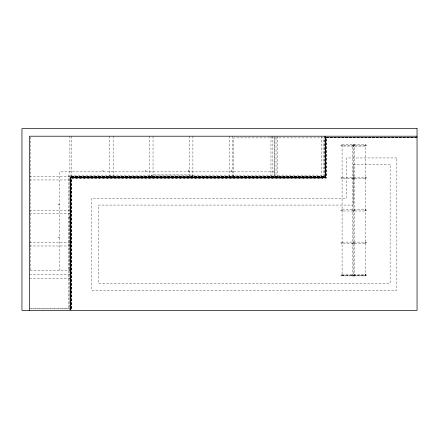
<?xml version="1.0" encoding="UTF-8"?>
<svg xmlns="http://www.w3.org/2000/svg" width="439" height="439" viewBox="0 0 439 439"><rect width="100%" height="100%" fill="white"/><g stroke="black" fill="none" stroke-linecap="round" stroke-linejoin="round"><path stroke-width="0.33" stroke-dasharray="2.19 1.65" d="M341.69 144.744L340.807 145.419L341.69 146.094L365.753 146.094L366.636 145.419L365.753 144.744L341.69 144.744L342.574 145.419L341.69 146.094M365.753 144.744L364.869 145.419L365.753 146.094M341.69 177.197L340.807 177.872L341.69 178.547L365.753 178.547L366.636 177.872L365.753 177.197L341.69 177.197L342.574 177.872L341.69 178.547M365.753 177.197L364.869 177.872L365.753 178.547M341.69 209.65L340.807 210.325L341.69 211L365.753 211L366.636 210.325L365.753 209.65L341.69 209.65L342.574 210.325L341.69 211M365.753 209.65L364.869 210.325L365.753 211M341.69 242.098L340.807 242.772L341.69 243.453L365.753 243.453L366.636 242.772L365.753 242.098L341.69 242.098L342.574 242.772L341.69 243.453M365.753 242.098L364.869 242.772L365.753 243.453M341.69 274.551L340.807 275.226L341.69 275.901L365.753 275.901L366.636 275.226L365.753 274.551L341.69 274.551L342.574 275.226L341.69 275.901M365.753 274.551L364.869 275.226L365.753 275.901M416.364 137.248L325.859 137.248L325.859 177.63L70.942 177.63L71.03 309.676M70.778 309.676L70.778 177.466L325.771 177.543L325.771 137.16L417.05 137.336M417.05 137.55L326.161 137.55L326.161 177.932L71.244 177.932L71.244 309.676M417.05 137.764L326.375 137.764L326.375 178.146L71.458 178.146L71.458 309.676M274.342 171.863L59.808 171.863L59.808 270.166M276.027 175.123L68.435 175.123L68.435 308.891L29.523 308.891M277.706 175.123L321.458 175.123M151.889 175.754L151.471 175.754L151.471 176.593M192.359 175.754L192.776 175.754L192.776 176.593M233.663 175.754L233.246 175.754L233.246 176.593M29.523 176.593L324.822 176.593L324.822 136.211M70.01 309.676L70.01 176.703L324.926 176.703L325.947 177.718L325.947 137.336M325.014 176.785L70.097 176.785L70.097 309.676M70.438 177.126L325.414 177.186M325.947 177.718L71.03 177.718L70.01 176.703M276.027 178.278L323.137 178.278M29.523 179.957L69.905 179.957M59.808 204.486L58.124 204.486L58.124 204.909L59.808 204.909M29.523 210.457L69.905 210.457M29.523 213.82L69.905 213.82M69.905 216.789L68.852 216.789L68.852 217.162L69.905 217.162M59.808 237.115L58.124 237.115L58.124 237.537L59.808 237.537M29.523 242.635L69.905 242.635M29.523 245.999L69.905 245.999M69.066 269.793L69.905 269.793M30.192 270.166L71.59 270.166M29.523 274.814L69.905 274.814M341.69 275.226L365.753 275.226M29.523 278.183L69.905 278.183M29.523 308.677L69.905 308.677M353.724 144.744L353.724 275.901M325.694 137.083L325.694 177.466M325.562 136.952L325.623 177.394L70.706 177.394L70.745 310.362M325.469 136.858L325.519 177.29L70.602 177.29L70.602 309.682L70.498 177.186L325.486 177.257L325.392 136.781M325.31 136.699L325.359 177.131L70.328 177.021L70.328 309.676M325.25 136.633L325.25 177.021M325.178 136.567L325.178 176.95L70.262 176.95L70.262 309.676M325.014 136.403L325.096 176.868L70.18 176.868L70.18 309.676M324.926 136.315L324.926 176.703M323.137 176.593L323.137 137.895L233.663 137.895L233.663 176.593M321.458 136.211L321.458 176.593M277.706 136.211L277.706 176.593M276.027 137.895L276.027 176.593M274.551 137.895L274.551 175.123M274.342 136.211L274.342 178.278L71.59 178.278L71.59 310.362M272.871 136.211L272.871 175.123M270.978 136.211L270.978 176.593M232.78 136.211L232.78 176.593M231.518 171.863L231.518 170.178L231.101 170.178L231.101 171.863M229.416 136.211L229.416 176.593M192.902 136.211L192.902 176.593M192.359 176.593L192.359 174.909L151.889 174.909L151.889 176.593M189.538 136.211L189.538 176.593M188.699 171.863L188.699 170.178L188.276 170.178L188.276 171.863M153.024 136.211L153.024 176.593M149.661 136.211L149.661 176.593M145.874 171.863L145.874 170.178L145.452 170.178L145.452 171.863M113.147 136.211L113.147 176.593M111.001 176.593L111.001 175.754L110.584 175.754L110.584 176.593M109.783 136.211L109.783 176.593M103.05 171.863L103.05 170.178L102.633 170.178L102.633 171.863M71.59 136.211L71.59 176.593M70.855 177.543L70.855 309.676M70.394 177.082L70.476 309.676M69.905 136.211L69.905 309.682M69.066 217.162L69.066 270.166M30.362 137.05L30.362 270.166M354.608 144.914L352.841 144.914L352.841 276.027L354.608 276.027L354.608 144.914M365.358 145.243L342.085 145.243L342.085 275.818L365.358 275.818L365.358 145.243M396.856 157.958L346.569 157.958L346.569 198.34L91.647 198.34L91.647 290.168L396.856 290.168L396.856 157.958M390.128 164.685L353.296 164.685L353.296 205.068L98.38 205.068L98.38 283.44L390.128 283.44L390.128 164.685M353.302 146.055A0.84 0.84 0 0 0 354.564 145.325A0.84 0.84 0 0 0 353.302 144.596A0.84 0.84 0 0 0 353.302 146.055M353.302 243.48A0.84 0.84 0 0 0 354.564 242.751A0.84 0.84 0 0 0 353.302 242.021A0.84 0.84 0 0 0 353.302 243.48M353.302 178.53A0.84 0.84 0 0 0 354.564 177.8A0.84 0.84 0 0 0 353.302 177.071A0.84 0.84 0 0 0 353.302 178.53M353.302 211.005A0.84 0.84 0 0 0 354.564 210.276A0.84 0.84 0 0 0 353.302 209.546A0.84 0.84 0 0 0 353.302 211.005M353.302 275.955A0.84 0.84 0 0 0 354.564 275.226A0.84 0.84 0 0 0 353.302 274.496A0.84 0.84 0 0 0 353.302 275.955"/><path stroke-width="0.66" d="M417.05 136.211L29.523 136.211L29.523 310.362M417.05 128.638L21.95 128.638L21.95 310.362L417.05 310.362L417.05 128.638"/></g></svg>
